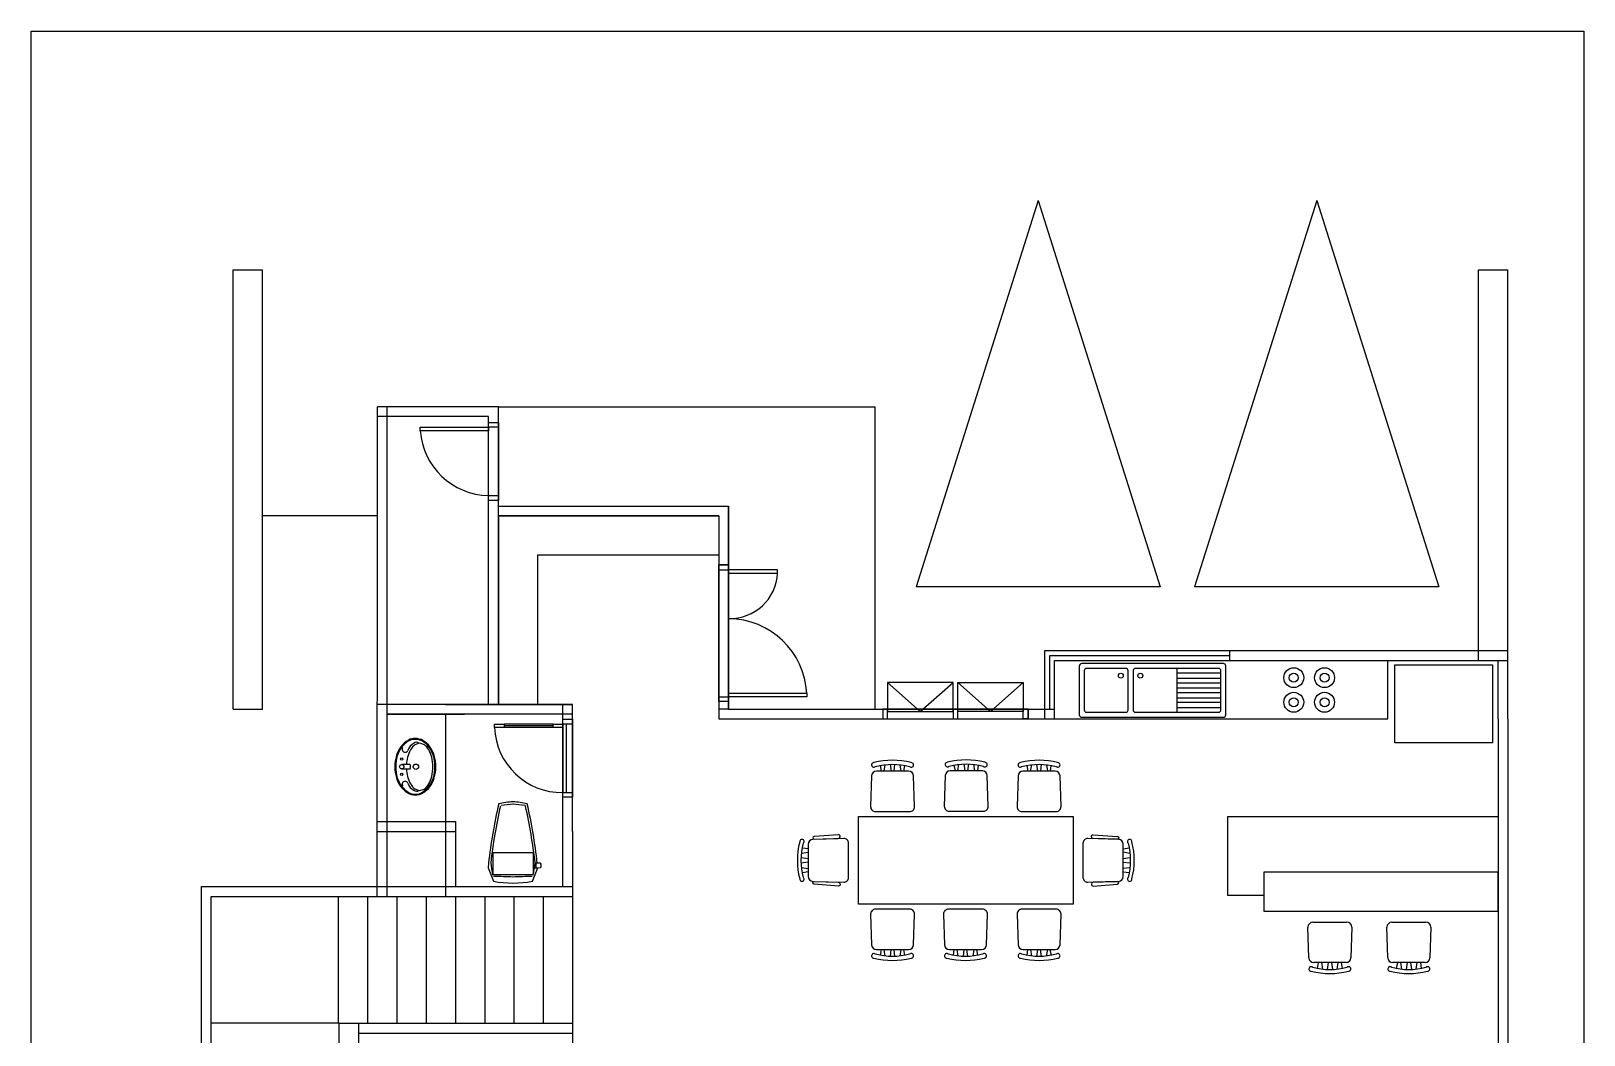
# Model space of a CAD drawing. Header units: inches. Extents: x 232 to 336, y -86 to 33.
# Drawn here: x 277.59 to 293.49, y -43.72 to -33.44 of the extents above; entities that cross this region are included whole.
import ezdxf

# ---------------------------------------------------------------- set-up
doc = ezdxf.new("R2010")
doc.units = ezdxf.units.IN
doc.header["$MEASUREMENT"] = 0
doc.layers.add('con', color=250, linetype='Continuous')

msp = doc.modelspace()

# ---------------------------------------------------------------- linework, layer by layer
at = {"layer": 'con'}
for p, q in [((277.594, -33.441), (293.494, -33.441)), ((277.594, -56.671), (277.594, -33.441)), ((293.494, -33.441), (293.494, -56.671)), ((287.906, -35.177), (286.656, -39.134)), ((287.906, -35.177), (289.156, -39.134)), ((290.758, -35.177), (289.508, -39.134)), ((290.758, -35.177), (292.008, -39.134)), ((279.663, -40.386), (279.663, -35.886)), ((279.663, -35.886), (279.963, -35.886)), ((279.963, -40.386), (279.963, -35.886)), ((292.415, -39.886), (292.415, -35.886)), ((292.415, -35.886), (292.715, -35.886)), ((292.715, -40.386), (292.715, -35.886)), ((282.379, -37.288), (281.141, -37.288)), ((281.141, -38.307), (281.141, -37.288)), ((281.241, -38.307), (281.241, -37.288)), ((282.379, -40.337), (282.379, -37.288)), ((282.379, -37.288), (286.237, -37.288)), ((286.237, -40.386), (286.237, -37.288)), ((282.279, -37.388), (281.141, -37.388)), ((281.579, -37.534), (281.579, -37.499)), ((281.579, -37.499), (282.279, -37.499)), ((282.279, -40.337), (282.279, -37.388)), ((282.279, -38.249), (282.279, -37.449)), ((282.279, -37.449), (282.379, -37.449)), ((282.279, -37.499), (282.279, -37.449)), ((282.279, -37.449), (282.379, -37.449)), ((282.279, -37.499), (282.279, -37.534)), ((282.379, -37.499), (282.279, -37.499)), ((282.379, -37.449), (282.379, -38.249)), ((282.379, -37.449), (282.379, -37.499)), ((282.279, -37.534), (281.579, -37.534)), ((281.139, -42.302), (281.141, -38.307)), ((281.239, -42.303), (281.241, -38.307)), ((281.24, -38.307), (281.241, -38.307)), ((282.279, -38.249), (282.279, -38.199)), ((282.279, -38.199), (282.379, -38.199)), ((282.379, -38.249), (282.279, -38.249)), ((282.379, -38.249), (282.279, -38.249)), ((282.379, -38.199), (282.379, -38.249)), ((282.379, -38.307), (284.737, -38.307)), ((284.737, -38.307), (284.737, -40.386)), ((284.737, -40.386), (284.737, -38.307)), ((281.14, -38.407), (279.963, -38.407)), ((281.24, -38.407), (281.241, -38.407)), ((282.379, -38.407), (284.637, -38.407)), ((284.636, -38.407), (282.379, -38.407)), ((282.379, -38.407), (282.379, -40.337)), ((284.637, -38.407), (284.637, -40.486)), ((284.636, -38.807), (282.779, -38.807)), ((282.779, -38.807), (282.779, -40.337)), ((284.637, -40.308), (284.637, -38.908)), ((284.637, -38.908), (284.737, -38.908)), ((284.637, -38.908), (284.637, -38.958)), ((284.737, -38.908), (284.637, -38.908)), ((284.737, -38.908), (284.737, -40.308)), ((284.737, -38.958), (284.737, -38.908)), ((284.637, -38.958), (284.737, -38.958)), ((284.737, -38.958), (284.737, -38.993)), ((285.237, -38.958), (284.737, -38.958)), ((284.737, -38.993), (285.237, -38.993)), ((285.237, -38.993), (285.237, -38.958)), ((289.156, -39.134), (286.656, -39.134)), ((292.008, -39.134), (289.508, -39.134)), ((287.974, -40.486), (287.974, -39.786)), ((287.974, -39.786), (292.715, -39.786)), ((288.024, -40.386), (288.024, -39.836)), ((288.024, -39.836), (289.87, -39.836)), ((288.074, -40.486), (288.074, -39.886)), ((288.074, -39.886), (292.715, -39.886)), ((288.074, -39.886), (292.615, -39.886)), ((289.87, -39.886), (289.87, -39.786)), ((291.486, -40.486), (291.486, -39.886)), ((292.615, -40.486), (292.615, -39.886)), ((288.327, -39.943), (288.327, -40.443)), ((289.077, -39.918), (288.352, -39.918)), ((288.377, -39.993), (288.377, -40.393)), ((288.802, -39.968), (288.402, -39.968)), ((288.827, -40.393), (288.827, -39.993)), ((288.877, -39.993), (288.877, -40.393)), ((289.752, -39.968), (288.902, -39.968)), ((289.802, -39.918), (289.077, -39.918)), ((289.327, -39.968), (289.327, -40.418)), ((289.777, -40.018), (289.327, -40.018)), ((289.777, -40.393), (289.777, -39.993)), ((289.827, -40.443), (289.827, -39.943)), ((291.557, -39.931, 0), (292.557, -39.931, 0)), ((291.557, -40.731, 0), (291.557, -39.931, 0)), ((292.557, -39.931, 0), (292.557, -40.731, 0)), ((284.737, -40.258), (284.737, -40.223)), ((284.737, -40.223), (285.537, -40.223)), ((285.537, -40.223), (285.537, -40.258)), ((286.364, -40.111), (286.699, -40.411)), ((287.034, -40.111), (286.364, -40.111)), ((286.364, -40.111), (286.364, -40.411)), ((286.699, -40.411), (287.034, -40.111)), ((287.034, -40.411), (287.034, -40.111)), ((287.084, -40.411), (287.084, -40.111)), ((287.084, -40.111), (287.754, -40.111)), ((287.419, -40.411), (287.084, -40.111)), ((287.754, -40.111), (287.419, -40.411)), ((287.754, -40.111), (287.754, -40.411)), ((289.327, -40.068), (289.777, -40.068)), ((289.777, -40.118), (289.327, -40.118)), ((289.327, -40.168), (289.777, -40.168)), ((289.777, -40.218), (289.327, -40.218)), ((279.663, -40.386), (279.963, -40.386)), ((283.139, -40.337), (281.14, -40.337)), ((281.839, -40.337), (283.139, -40.337)), ((283.039, -42.203), (283.039, -40.337)), ((283.139, -41.637), (283.139, -40.337)), ((284.637, -40.308), (284.637, -40.258)), ((284.637, -40.258), (284.737, -40.258)), ((284.737, -40.308), (284.637, -40.308)), ((284.737, -40.308), (284.637, -40.308)), ((284.737, -40.386), (284.637, -40.386)), ((284.737, -40.258), (284.737, -40.308)), ((285.537, -40.258), (284.737, -40.258)), ((284.737, -40.386), (288.074, -40.386)), ((286.364, -40.386), (286.314, -40.386)), ((286.314, -40.386), (286.314, -40.486)), ((287.804, -40.386), (286.314, -40.386)), ((286.314, -40.386), (286.314, -40.486)), ((286.364, -40.386), (287.034, -40.386)), ((286.364, -40.486), (286.364, -40.386)), ((287.084, -40.386), (287.034, -40.386)), ((287.034, -40.386), (287.034, -40.486)), ((287.084, -40.386), (287.749, -40.386)), ((287.084, -40.486), (287.084, -40.386)), ((287.754, -40.486), (287.754, -40.386)), ((287.754, -40.386), (287.804, -40.386)), ((287.804, -40.386), (287.804, -40.486)), ((287.804, -40.486), (287.804, -40.386)), ((289.327, -40.268), (289.777, -40.268)), ((289.777, -40.318), (289.327, -40.318)), ((289.327, -40.368), (289.777, -40.368)), ((292.715, -40.486), (292.715, -40.386)), ((283.139, -40.437), (281.24, -40.437)), ((281.24, -40.437), (282.031, -40.437)), ((283.139, -40.437), (281.839, -40.437)), ((281.839, -40.437), (281.839, -41.537)), ((282.339, -40.573), (282.339, -40.538)), ((282.339, -40.538), (282.439, -40.538)), ((282.939, -40.538), (282.439, -40.538)), ((282.439, -40.538), (282.439, -40.573)), ((282.939, -40.573), (282.939, -40.538)), ((282.939, -40.538), (283.039, -40.538)), ((283.039, -41.288), (283.039, -40.488)), ((283.039, -40.488), (283.139, -40.488)), ((283.039, -40.538), (283.039, -40.488)), ((283.039, -40.488), (283.139, -40.488)), ((283.039, -40.537), (283.139, -40.537)), ((283.039, -40.538), (283.039, -41.238)), ((283.139, -40.538), (283.039, -40.538)), ((283.039, -40.538), (283.039, -40.573)), ((283.074, -40.538), (283.074, -41.238)), ((283.139, -40.488), (283.139, -41.288)), ((283.139, -40.488), (283.139, -40.538)), ((283.139, -40.538), (283.139, -41.238)), ((284.637, -40.486), (288.074, -40.486)), ((286.314, -40.486), (286.364, -40.486)), ((286.314, -40.486), (287.804, -40.486)), ((286.364, -40.411), (287.034, -40.411)), ((286.364, -40.486), (287.034, -40.486)), ((287.034, -40.486), (287.084, -40.486)), ((287.754, -40.411), (287.084, -40.411)), ((287.084, -40.486), (287.749, -40.486)), ((287.804, -40.486), (287.754, -40.486)), ((288.074, -40.486), (291.486, -40.486)), ((288.352, -40.468), (289.802, -40.468)), ((288.402, -40.418), (288.802, -40.418)), ((288.902, -40.418), (289.752, -40.418)), ((292.615, -40.486), (292.615, -47.056)), ((292.715, -40.486), (292.715, -44.903)), ((282.439, -40.573), (282.339, -40.573)), ((282.939, -40.556), (282.439, -40.556)), ((282.939, -40.573), (282.439, -40.573)), ((283.039, -40.573), (282.939, -40.573)), ((281.526, -40.747), (281.573, -40.731)), ((281.573, -40.731), (281.62, -40.747)), ((292.557, -40.731, 0), (291.557, -40.731, 0)), ((281.471, -40.953), (281.39, -40.953)), ((281.39, -40.998), (281.471, -40.998)), ((281.478, -40.991), (281.478, -40.96)), ((281.573, -41.221), (281.526, -41.206)), ((281.617, -41.209), (281.573, -41.221)), ((283.039, -41.288), (283.039, -41.238)), ((283.039, -41.238), (283.139, -41.238)), ((283.139, -41.288), (283.039, -41.288)), ((283.139, -41.288), (283.039, -41.288)), ((283.139, -41.238), (283.139, -41.288)), ((286.065, -41.484), (288.265, -41.484)), ((286.065, -42.384), (286.065, -41.484)), ((288.265, -41.484), (288.265, -42.384)), ((292.615, -41.489), (289.843, -41.489)), ((289.843, -41.489), (289.843, -42.289)), ((281.139, -41.637), (281.939, -41.637)), ((281.14, -41.537), (281.939, -41.537)), ((281.839, -41.537), (281.839, -42.303)), ((281.939, -41.537), (281.939, -42.203)), ((283.139, -41.637), (283.139, -42.303)), ((282.278, -41.964), (282.274, -42.009)), ((282.321, -41.864), (282.321, -42.072)), ((282.726, -41.856), (282.329, -41.856)), ((282.734, -41.864), (282.734, -42.072)), ((282.778, -41.964), (282.755, -41.964)), ((282.767, -42.009), (282.767, -41.964)), ((282.81, -41.964), (282.778, -41.964)), ((282.818, -41.972), (282.81, -41.964)), ((282.818, -42), (282.818, -41.972)), ((282.274, -42.009), (282.329, -42.147)), ((282.329, -42.08), (282.726, -42.08)), ((282.727, -42.147), (282.782, -42.009)), ((282.748, -42.01), (282.782, -42.009)), ((282.782, -42.009), (282.811, -42.008)), ((282.811, -42.008), (282.818, -42)), ((292.615, -42.055), (290.215, -42.055)), ((290.215, -42.055), (290.215, -42.455)), ((292.615, -42.355), (292.615, -42.055)), ((279.339, -46.903), (279.339, -42.203)), ((279.339, -42.203), (283.139, -42.203)), ((281.939, -42.203), (283.139, -42.203)), ((289.843, -42.289), (290.215, -42.289)), ((279.439, -42.303), (283.139, -42.303)), ((279.439, -46.803), (279.439, -42.303)), ((280.739, -42.303), (280.739, -43.603)), ((281.039, -42.303), (281.039, -43.603)), ((281.339, -42.303), (281.339, -43.603)), ((281.639, -42.303), (281.639, -43.603)), ((281.839, -42.303), (283.139, -42.303)), ((281.939, -42.303), (281.939, -43.603)), ((282.239, -42.303), (282.239, -43.603)), ((282.539, -42.303), (282.539, -43.603)), ((282.839, -42.303), (282.839, -43.603)), ((283.139, -42.303), (283.139, -46.803)), ((283.139, -42.303), (283.139, -43.603)), ((288.265, -42.384), (286.065, -42.384)), ((292.615, -42.455), (292.615, -42.355)), ((290.215, -42.455), (292.615, -42.455)), ((290.718, -42.568), (291.068, -42.568)), ((291.527, -42.568), (291.877, -42.568)), ((290.678, -42.933), (290.668, -42.618)), ((291.118, -42.618), (291.108, -42.933)), ((291.487, -42.933), (291.477, -42.618)), ((291.927, -42.618), (291.917, -42.933)), ((291.058, -42.981), (290.728, -42.981)), ((290.767, -43.041), (290.778, -42.981)), ((290.807, -42.981), (290.818, -43.049)), ((290.868, -43.052), (290.878, -42.981)), ((290.91, -42.981), (290.918, -43.052)), ((290.967, -43.049), (290.978, -42.981)), ((291.01, -42.981), (291.018, -43.041)), ((291.867, -42.981), (291.536, -42.981)), ((291.576, -43.041), (291.587, -42.981)), ((291.615, -42.981), (291.627, -43.049)), ((291.676, -43.052), (291.687, -42.981)), ((291.718, -42.981), (291.727, -43.052)), ((291.776, -43.049), (291.787, -42.981)), ((291.819, -42.981), (291.827, -43.041)), ((280.748, -43.603), (279.439, -43.603)), ((280.748, -43.603), (283.139, -43.603)), ((280.748, -45.503), (280.748, -43.603)), ((280.748, -44.203), (280.748, -43.603)), ((280.748, -43.603), (280.948, -43.603)), ((280.948, -43.603), (280.948, -44.203)), ((280.948, -43.703), (283.139, -43.703)), ((283.139, -43.603), (283.139, -45.503))]:
    msp.add_line(p, q, dxfattribs=at)
for points in [[(286.2, -41.07), (286.19, -41.384, 0.414214), (286.24, -41.434), (286.59, -41.434, 0.414214), (286.64, -41.384), (286.63, -41.069, 0.405101), (286.58, -41.021), (286.25, -41.021, 0.404761)], [(286.59, -40.973, 1.546334), (286.605, -40.933, 0.125632), (286.225, -40.933, 1.546334), (286.24, -40.973, -0.13377)], [(286.955, -41.066), (286.945, -41.381, 0.414214), (286.995, -41.431), (287.345, -41.431, 0.414214), (287.395, -41.381), (287.385, -41.066, 0.405101), (287.335, -41.018), (287.005, -41.018, 0.404761)], [(287.344, -40.97, 1.546334), (287.36, -40.93, 0.125632), (286.979, -40.93, 1.546334), (286.995, -40.97, -0.13377)], [(287.7, -41.07), (287.69, -41.384, 0.414214), (287.74, -41.434), (288.09, -41.434, 0.414214), (288.14, -41.384), (288.13, -41.069, 0.405101), (288.08, -41.021), (287.75, -41.021, 0.404761)], [(288.09, -40.973, 1.546334), (288.105, -40.933, 0.125632), (287.725, -40.933, 1.546334), (287.74, -40.973, -0.13377)], [(285.503, -41.759, 1.546334), (285.464, -41.744, 0.125632), (285.464, -42.124, 1.546334), (285.503, -42.109, -0.13377)], [(285.6, -42.149), (285.915, -42.159, 0.414214), (285.965, -42.109), (285.965, -41.759, 0.414214), (285.915, -41.709), (285.6, -41.719, 0.405101), (285.552, -41.769), (285.552, -42.099, 0.404761)], [(288.729, -41.719), (288.415, -41.709, 0.414214), (288.365, -41.759), (288.365, -42.109, 0.414214), (288.415, -42.159), (288.729, -42.149, 0.405101), (288.778, -42.099), (288.778, -41.769, 0.404761)], [(288.826, -42.109, 1.546334), (288.866, -42.124, 0.125632), (288.866, -41.744, 1.546334), (288.826, -41.759, -0.13377)], [(286.63, -42.798), (286.64, -42.484, 0.414214), (286.59, -42.434), (286.24, -42.434, 0.414214), (286.19, -42.484), (286.2, -42.799, 0.405101), (286.25, -42.847), (286.58, -42.847, 0.404761)], [(287.377, -42.798), (287.387, -42.484, 0.414214), (287.337, -42.434), (286.987, -42.434, 0.414214), (286.937, -42.484), (286.947, -42.798, 0.405101), (286.997, -42.847), (287.327, -42.847, 0.404761)], [(288.13, -42.798), (288.14, -42.484, 0.414214), (288.09, -42.434), (287.74, -42.434, 0.414214), (287.69, -42.484), (287.7, -42.799, 0.405101), (287.75, -42.847), (288.08, -42.847, 0.404761)], [(286.24, -42.895, 1.546334), (286.225, -42.935, 0.125632), (286.605, -42.935, 1.546334), (286.59, -42.895, -0.13377)], [(286.987, -42.895, 1.546334), (286.972, -42.935, 0.125632), (287.352, -42.935, 1.546334), (287.337, -42.895, -0.13377)], [(287.74, -42.895, 1.546334), (287.725, -42.935, 0.125632), (288.105, -42.935, 1.546334), (288.09, -42.895, -0.13377)]]:
    msp.add_lwpolyline(points, format="xyb", close=True, dxfattribs=at)
for points in [[(286.289, -40.961), (286.3, -41.021)], [(286.329, -41.021), (286.34, -40.954)], [(286.39, -40.95), (286.4, -41.021)], [(286.432, -41.021), (286.44, -40.95)], [(286.49, -40.954), (286.5, -41.021)], [(286.532, -41.021), (286.54, -40.961)], [(287.044, -40.958), (287.055, -41.018)], [(287.083, -41.018), (287.095, -40.95)], [(287.145, -40.947), (287.155, -41.018)], [(287.187, -41.018), (287.195, -40.947)], [(287.244, -40.95), (287.255, -41.018)], [(287.287, -41.018), (287.295, -40.958)], [(287.789, -40.961), (287.8, -41.021)], [(287.829, -41.021), (287.84, -40.954)], [(287.89, -40.95), (287.9, -41.021)], [(287.932, -41.021), (287.94, -40.95)], [(287.99, -40.954), (288, -41.021)], [(288.032, -41.021), (288.04, -40.961)], [(285.552, -41.816), (285.492, -41.808)], [(288.837, -41.808), (288.778, -41.819)], [(285.552, -41.917), (285.481, -41.909)], [(285.481, -41.959), (285.552, -41.949)], [(285.484, -41.859), (285.552, -41.849)], [(288.778, -41.848), (288.845, -41.859)], [(288.849, -41.909), (288.778, -41.919)], [(288.778, -41.951), (288.849, -41.959)], [(285.552, -42.02), (285.484, -42.009)], [(285.492, -42.06), (285.552, -42.049)], [(288.845, -42.009), (288.778, -42.019)], [(288.778, -42.052), (288.837, -42.06)], [(286.297, -42.847), (286.289, -42.907)], [(286.34, -42.914), (286.33, -42.847)], [(286.398, -42.847), (286.39, -42.918)], [(286.44, -42.918), (286.43, -42.847)], [(286.501, -42.847), (286.489, -42.914)], [(286.541, -42.907), (286.53, -42.847)], [(287.044, -42.847), (287.036, -42.906)], [(287.087, -42.914), (287.077, -42.847)], [(287.145, -42.847), (287.137, -42.918)], [(287.187, -42.918), (287.177, -42.847)], [(287.248, -42.847), (287.236, -42.914)], [(287.288, -42.906), (287.277, -42.847)], [(287.797, -42.847), (287.789, -42.907)], [(287.84, -42.914), (287.83, -42.847)], [(287.898, -42.847), (287.89, -42.918)], [(287.94, -42.918), (287.93, -42.847)], [(288.001, -42.847), (287.989, -42.914)], [(288.041, -42.907), (288.03, -42.847)]]:
    msp.add_lwpolyline(points, dxfattribs=at)
for points in [[(285.611, -41.718), (285.859, -41.71, 0.937553), (285.861, -41.671), (285.613, -41.689, 0.867885), (285.611, -41.718, 0.179819)], [(288.719, -41.718), (288.47, -41.71, -0.937553), (288.469, -41.671), (288.717, -41.689, -0.867885), (288.719, -41.718, -0.179819)], [(285.611, -42.15), (285.859, -42.158, -0.937553), (285.861, -42.197), (285.613, -42.179, -0.867885), (285.611, -42.15, -0.179819)], [(288.719, -42.15), (288.47, -42.158, 0.937553), (288.469, -42.197), (288.717, -42.179, 0.867885), (288.719, -42.15, 0.179819)]]:
    msp.add_lwpolyline(points, format="xyb", dxfattribs=at)
for centre, radius in [((288.752, -40.043), 0.025), ((288.952, -40.043), 0.025), ((290.523, -40.063, 0), 0.102), ((290.523, -40.063, 0), 0.102), ((290.523, -40.063, 0), 0.0461), ((290.838, -40.063, 0), 0.102), ((290.838, -40.063, 0), 0.0461), ((290.523, -40.315, 0), 0.102), ((290.523, -40.315, 0), 0.102), ((290.838, -40.315, 0), 0.102), ((290.523, -40.315, 0), 0.0461), ((290.838, -40.315, 0), 0.0461), ((281.39, -40.975), 0.0221), ((281.39, -40.897), 0.012), ((281.535, -40.975), 0.027), ((281.39, -41.053), 0.012)]:
    msp.add_circle(centre, radius, dxfattribs=at)
for centre, radius, start, end in [((282.293, -37.484), 0.715, 184.0348, 268.8527), ((284.751, -38.971), 0.486, 268.4247, 357.491), ((284.73, -40.266), 0.808, 3.0591, 89.4594), ((288.352, -39.943), 0.025, 90, 180), ((288.402, -39.993), 0.025, 90, 180), ((288.802, -39.993), 0.025, 360, 90), ((288.902, -39.993), 0.025, 90, 180), ((289.752, -39.993), 0.025, 360, 90), ((289.802, -39.943), 0.025, 360, 90), ((288.352, -40.443), 0.025, 180, 270), ((288.402, -40.393), 0.025, 180, 270), ((288.802, -40.393), 0.025, 270, 360), ((288.902, -40.393), 0.025, 180, 270), ((289.752, -40.393), 0.025, 270, 360), ((289.802, -40.443), 0.025, 270, 360), ((281.579, -40.915), 0.245, 119.6847, 143.9962), ((281.519, -40.809), 0.123, 85.1359, 119.6847), ((281.519, -40.809), 0.114, 84.9451, 119.6847), ((281.529, -40.841), 0.155, 60.3153, 90), ((281.529, -40.841), 0.146, 60.3153, 90.1509), ((283.033, -40.546), 0.694, 182.2763, 270.5736), ((281.715, -40.975), 0.396, 163.249, 180), ((281.624, -40.948), 0.301, 143.9962, 163.249), ((281.624, -40.948), 0.292, 143.9962, 163.249), ((281.579, -40.915), 0.236, 119.6847, 143.9962), ((281.424, -40.796), 0.0302, 144.1122, 335.9245), ((281.729, -40.942), 0.287, 151.1443, 167.143), ((281.582, -40.858), 0.14, 117.4669, 159.0741), ((281.633, -40.889), 0.177, 126.933, 151.1443), ((281.54, -40.754), 0.0292, 39.7983, 138.8986), ((281.492, -40.906), 0.22, 36.0038, 60.3153), ((281.492, -40.906), 0.229, 36.0038, 60.3153), ((281.513, -40.889), 0.177, 28.8557, 53.067), ((281.417, -40.942), 0.287, 12.857, 28.8557), ((281.434, -40.948), 0.292, 16.751, 36.0038), ((281.434, -40.948), 0.301, 16.751, 36.0038), ((281.343, -40.975), 0.396, 0, 16.751), ((281.715, -40.975), 0.396, 180, 196.751), ((281.715, -40.975), 0.387, 163.249, 180), ((281.715, -40.975), 0.387, 180, 196.751), ((281.881, -40.976), 0.443, 167.143, 177.0124), ((281.881, -40.976), 0.443, 182.7287, 192.857), ((281.471, -40.96), 0.007, 0, 90), ((281.471, -40.991), 0.007, 270, 360), ((281.265, -40.976), 0.443, 0, 12.857), ((281.265, -40.976), 0.443, 347.143, 360), ((281.343, -40.975), 0.387, 0, 16.751), ((281.343, -40.975), 0.387, 343.249, 360), ((281.343, -40.975), 0.396, 343.249, 360), ((281.624, -41.003), 0.301, 196.751, 216.0038), ((281.624, -41.003), 0.292, 196.751, 216.0038), ((281.566, -41.045), 0.229, 216.0038, 240.3153), ((281.566, -41.045), 0.22, 216.0038, 240.3153), ((281.424, -41.155), 0.0302, 24.0755, 215.8878), ((281.729, -41.011), 0.287, 192.857, 208.8557), ((281.582, -41.093), 0.14, 200.9259, 242.5331), ((281.633, -41.064), 0.177, 208.8557, 233.067), ((281.492, -41.045), 0.22, 299.6847, 323.9962), ((281.492, -41.045), 0.229, 299.6847, 323.9962), ((281.504, -41.059), 0.188, 306.933, 331.1443), ((281.417, -41.011), 0.287, 331.1443, 347.143), ((281.434, -41.003), 0.292, 323.9962, 343.249), ((281.434, -41.003), 0.301, 323.9962, 343.249), ((281.529, -41.11), 0.155, 240.3153, 270), ((281.529, -41.11), 0.146, 240.3153, 270), ((281.54, -41.197), 0.0292, 221.1014, 316.152), ((281.529, -41.11), 0.146, 270, 299.6847), ((281.529, -41.11), 0.155, 270, 299.6847), ((282.554, -42.083), 0.748, 91.9809, 103.2918), ((282.502, -42.083), 0.748, 76.7082, 88.0191), ((287.531, -42.547), 5.285, 166.9679, 173.6629), ((287.531, -42.547), 5.263, 167.1587, 173.5818), ((282.684, -43.679), 2.324, 93.8089, 96.8628), ((282.372, -43.679), 2.324, 83.1372, 86.1911), ((282.649, -41.379), 0.008, 12.8413, 83.1372), ((277.525, -42.547), 5.263, 6.4182, 12.8413), ((277.525, -42.547), 5.285, 6.3371, 13.0321), ((284.125, -41.741), 1.837, 186.7999, 190.8072), ((282.329, -41.864), 0.008, 90, 180), ((282.726, -41.864), 0.008, 360, 90), ((280.931, -41.741), 1.837, 349.1928, 353.2001), ((282.329, -42.072), 0.008, 180, 270), ((284.009, -0.298), 41.83, 267.6999, 267.9739), ((281.047, -0.298), 41.83, 272.0261, 272.3001), ((282.726, -42.072), 0.008, 270, 360), ((282.528, -41.171), 0.996, 258.4844, 281.5156), ((290.718, -42.618), 0.05, 90, 180), ((291.068, -42.618), 0.05, 0, 90), ((291.527, -42.618), 0.05, 90, 180), ((291.877, -42.618), 0.05, 0, 90), ((290.728, -42.931), 0.05, 181.8224, 269.9671), ((290.701, -43.046), 0.0233, 44.8094, 273.248), ((290.893, -42.324), 0.769, 255.6786, 284.3214), ((290.893, -42.387), 0.665, 254.7616, 285.2384), ((291.058, -42.931), 0.05, 269.9671, 358.1788), ((291.084, -43.046), 0.0233, 266.752, 135.1906), ((291.536, -42.931), 0.05, 181.8224, 269.9671), ((291.51, -43.046), 0.0233, 44.8094, 273.248), ((291.702, -42.324), 0.769, 255.6786, 284.3214), ((291.702, -42.387), 0.665, 254.7616, 285.2384), ((291.867, -42.931), 0.05, 269.9671, 358.1788), ((291.893, -43.046), 0.0233, 266.752, 135.1906)]:
    msp.add_arc(centre, radius, start, end, dxfattribs=at)

doc.saveas('drawing.dxf')
